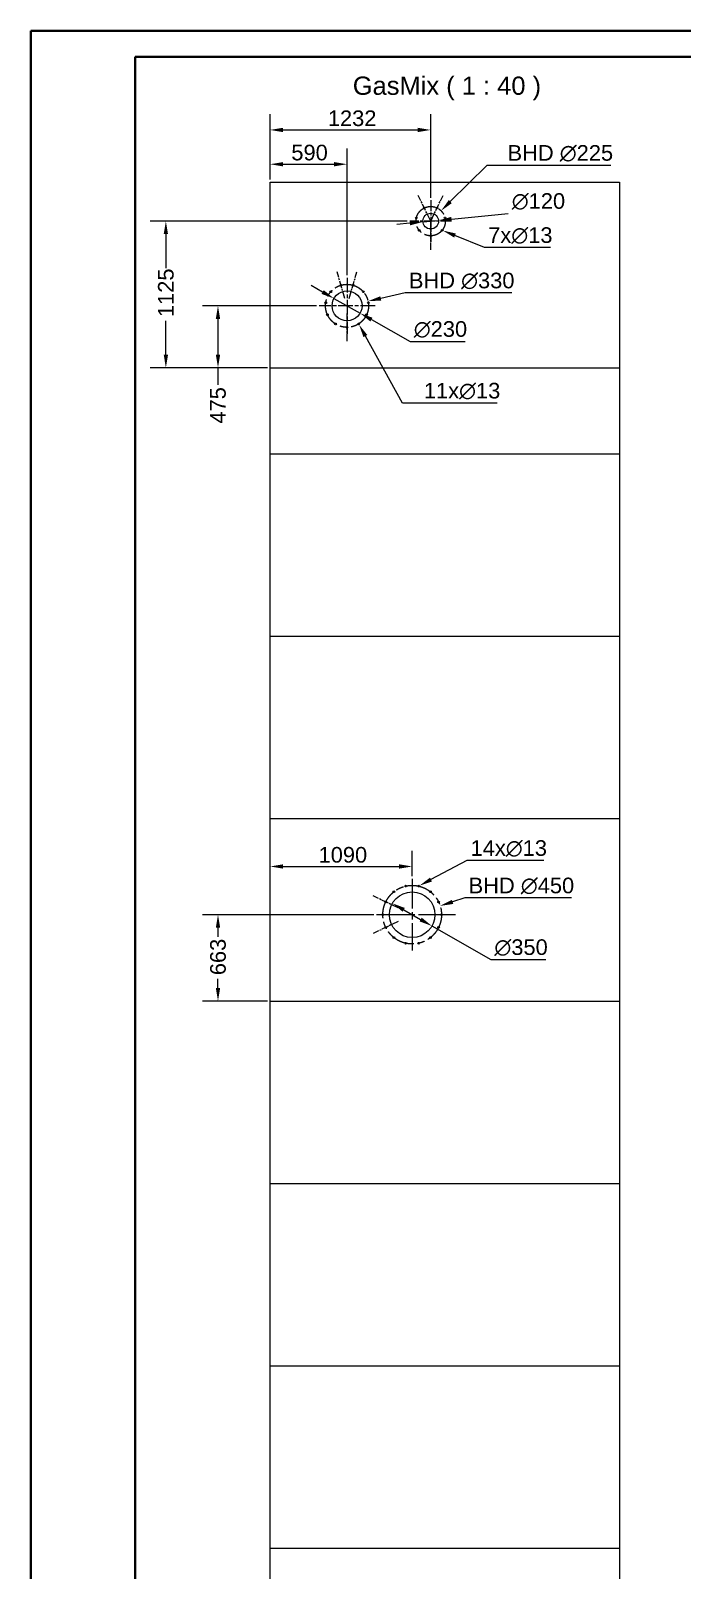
# Model space of a CAD drawing. Header units: millimetres. Extents: x 0 to 126150, y 0 to 89100.
# Drawn here: x 0 to 18747, y 44789 to 89100 of the extents above; entities that cross this region are included whole.
import ezdxf

# ---------------------------------------------------------------- set-up
doc = ezdxf.new("R2010")
doc.units = ezdxf.units.MM
doc.header["$LTSCALE"] = 150
doc.linetypes.add('CHAIN', pattern=[0.3543, 0.2362, -0.0295, 0.0591, -0.0295])
doc.layers.get('0').update_dxf_attribs({"lineweight": 18})
for name, color, linetype, lineweight in [('Border', 7, 'Continuous', 35), ('Center Mark', 7, 'Continuous', 18), ('Centerline', 7, 'CHAIN', 18), ('Sketch Geometry', 7, 'Continuous', 18)]:
    doc.layers.add(name, color=color, linetype=linetype, lineweight=lineweight)
doc.layers.add('Dimension', color=7, linetype='Continuous', lineweight=18, true_color=0x969696)
doc.layers.add('Symbol', color=7, linetype='Continuous', lineweight=18, true_color=0x969696)
doc.styles.add('Label Text', font='arial.ttf')
doc.styles.add('Title', font='arial.ttf')
doc.dimstyles.new('Default - Method 2b', dxfattribs={"dimscale": 150, "dimtxt": 3, "dimasz": 2.5, "dimexe": 3, "dimexo": 0.5, "dimgap": 0.7, "dimtad": 0, "dimtoh": 1, "dimdec": 1, "dimrnd": 1e-08, "dimtxsty": 'Title', "dimcen": 0.09, "dimdle": 10, "dimclrd": 256, "dimclre": 256, "dimclrt": 7, "dimadec": 0, "dimazin": 2, "dimtfac": 0.833333, "dimtdec": 1, "dimtmove": 0, "dimatfit": 3, "dimfxl": 1, "dimtolj": 1, "dimlwd": -1, "dimlwe": -1, "dimarcsym": 0})

# ---------------------------------------------------------------- blocks, each defined once
blk = doc.blocks.new('Borders Bigadan Border')
at = {"layer": 'Border'}
for p, q in [((0, 594), (841, 594)), ((0, 0), (0, 594)), ((836, 589), (20, 589)), ((20, 589), (20, 5))]:
    blk.add_line(p, q, dxfattribs=at)
blk = doc.blocks.new('*D62')
at = {"layer": 'Defpoints', "color": 0, "transparency": 16777216}
for p in [(11816, 83367), (11861, 83349)]:
    blk.add_point(p, dxfattribs=at)
at = {"layer": 'Dimension', "transparency": 16777216}
for p, q in [((11825, 83358), (11852, 83358)), ((11838, 83344), (11838, 83371)), ((13059, 82860), (12208, 83207)), ((14958, 82860), (13059, 82860))]:
    blk.add_line(p, q, dxfattribs=at)
blk.add_solid([(12232, 83265), (12184, 83149), (11861, 83349)], dxfattribs=at)
at = {"layer": 'Dimension', "color": 7, "transparency": 16777216, "insert": (13164, 82965), "char_height": 450, "attachment_point": 7, "style": 'Title'}
blk.add_mtext('\\A1;\\fArial|b0|i0;{\\H450.0000;7x∅13}', dxfattribs=at)
blk = doc.blocks.new('*D63')
at = {"layer": 'Defpoints', "color": 0, "transparency": 16777216}
for p in [(9424, 80684), (9447, 80641)]:
    blk.add_point(p, dxfattribs=at)
at = {"layer": 'Dimension', "transparency": 16777216}
for p, q in [((9422, 80663), (9449, 80663)), ((9435, 80649), (9435, 80676)), ((10701, 78382), (9629, 80314)), ((13417, 78382), (10701, 78382))]:
    blk.add_line(p, q, dxfattribs=at)
blk.add_solid([(9684, 80344), (9574, 80283), (9447, 80641)], dxfattribs=at)
at = {"layer": 'Dimension', "color": 7, "transparency": 16777216, "insert": (11312, 78487), "char_height": 450, "attachment_point": 7, "style": 'Title'}
blk.add_mtext('\\A1;\\fArial|b0|i0;{\\H450.0000;11x∅13}', dxfattribs=at)
blk = doc.blocks.new('*D64')
at = {"layer": 'Defpoints', "color": 0, "transparency": 16777216}
for p in [(11142, 64469), (11185, 64492)]:
    blk.add_point(p, dxfattribs=at)
at = {"layer": 'Dimension', "transparency": 16777216}
for p, q in [((12551, 65217), (11516, 64667)), ((14761, 65217), (12551, 65217)), ((11150, 64480), (11177, 64480)), ((11164, 64467), (11164, 64494))]:
    blk.add_line(p, q, dxfattribs=at)
blk.add_solid([(11487, 64723), (11546, 64612), (11185, 64492)], dxfattribs=at)
at = {"layer": 'Dimension', "color": 7, "transparency": 16777216, "insert": (12656, 65322), "char_height": 450, "attachment_point": 7, "style": 'Title'}
blk.add_mtext('\\A1;\\fArial|b0|i0;{\\H450.0000;14x∅13}', dxfattribs=at)
blk = doc.blocks.new('*D66')
at = {"layer": 'Defpoints', "color": 0, "transparency": 16777216}
for p in [(11284, 83599), (11732, 83643)]:
    blk.add_point(p, dxfattribs=at)
at = {"layer": 'Dimension', "transparency": 16777216}
for p, q in [((12105, 83680), (13736, 83841)), ((10911, 83562), (10538, 83525)), ((11284, 83599), (11732, 83643))]:
    blk.add_line(p, q, dxfattribs=at)
for points in [[(10905, 83624), (10917, 83500), (11284, 83599)], [(12099, 83742), (12112, 83618), (11732, 83643)]]:
    blk.add_solid(points, dxfattribs=at)
at = {"layer": 'Dimension', "color": 7, "transparency": 16777216, "insert": (13841, 83946), "char_height": 450, "attachment_point": 7, "style": 'Title'}
blk.add_mtext('\\A1;∅120', dxfattribs=at)
blk = doc.blocks.new('*D67')
at = {"layer": 'Defpoints', "color": 0, "transparency": 16777216}
for p in [(8725, 81395), (9476, 80971)]:
    blk.add_point(p, dxfattribs=at)
at = {"layer": 'Dimension', "transparency": 16777216}
for p, q in [((8399, 81580), (8072, 81765)), ((8725, 81395), (9476, 80971)), ((9803, 80786), (10916, 80157)), ((10916, 80157), (12503, 80157))]:
    blk.add_line(p, q, dxfattribs=at)
for points in [[(8430, 81634), (8368, 81526), (8725, 81395)], [(9833, 80841), (9772, 80732), (9476, 80971)]]:
    blk.add_solid(points, dxfattribs=at)
at = {"layer": 'Dimension', "color": 7, "transparency": 16777216, "insert": (11021, 80262), "char_height": 450, "attachment_point": 7, "style": 'Title'}
blk.add_mtext('\\A1;∅230', dxfattribs=at)
blk = doc.blocks.new('*D68')
at = {"layer": 'Defpoints', "color": 0, "transparency": 16777216}
for p in [(10406, 63984), (11545, 63332)]:
    blk.add_point(p, dxfattribs=at)
at = {"layer": 'Dimension', "transparency": 16777216}
for p, q in [((10732, 63797), (11220, 63518)), ((11545, 63332), (13236, 62364)), ((13236, 62364), (14823, 62364))]:
    blk.add_line(p, q, dxfattribs=at)
for points in [[(10763, 63852), (10701, 63743), (10406, 63984)], [(11251, 63572), (11189, 63464), (11545, 63332)]]:
    blk.add_solid(points, dxfattribs=at)
at = {"layer": 'Dimension', "color": 7, "transparency": 16777216, "insert": (13341, 62469), "char_height": 450, "attachment_point": 7, "style": 'Title'}
blk.add_mtext('\\A1;∅350', dxfattribs=at)
blk = doc.blocks.new('*D71')
at = {"layer": 'Defpoints', "color": 0, "transparency": 16777216}
for p in [(11807, 83918), (11209, 83323)]:
    blk.add_point(p, dxfattribs=at)
at = {"layer": 'Dimension', "transparency": 16777216}
for p, q in [((13123, 85226), (12073, 84183)), ((16690, 85226), (13123, 85226)), ((11495, 83621), (11522, 83621)), ((11508, 83607), (11508, 83634))]:
    blk.add_line(p, q, dxfattribs=at)
blk.add_solid([(12029, 84227), (12117, 84138), (11807, 83918)], dxfattribs=at)
at = {"layer": 'Dimension', "color": 7, "transparency": 16777216, "insert": (13721, 85331), "char_height": 450, "attachment_point": 7, "style": 'Title'}
blk.add_mtext('\\A1;\\fArial|b0|i0;{\\H450.0000;BHD ∅225}', dxfattribs=at)
blk = doc.blocks.new('*D72')
at = {"layer": 'Defpoints', "color": 0, "transparency": 16777216}
for p in [(9705, 81316), (8497, 81050)]:
    blk.add_point(p, dxfattribs=at)
at = {"layer": 'Dimension', "transparency": 16777216}
for p, q in [((10777, 81553), (10071, 81397)), ((13846, 81553), (10777, 81553)), ((9087, 81183), (9114, 81183)), ((9101, 81170), (9101, 81197))]:
    blk.add_line(p, q, dxfattribs=at)
blk.add_solid([(10058, 81458), (10085, 81336), (9705, 81316)], dxfattribs=at)
at = {"layer": 'Dimension', "color": 7, "transparency": 16777216, "insert": (10882, 81658), "char_height": 450, "attachment_point": 7, "style": 'Title'}
blk.add_mtext('\\A1;\\fArial|b0|i0;{\\H450.0000;BHD ∅330}', dxfattribs=at)
blk = doc.blocks.new('*D73')
at = {"layer": 'Defpoints', "color": 0, "transparency": 16777216}
for p in [(11780, 63912), (10171, 63403)]:
    blk.add_point(p, dxfattribs=at)
at = {"layer": 'Dimension', "transparency": 16777216}
for p, q in [((12495, 64139), (12138, 64025)), ((15564, 64139), (12495, 64139)), ((10962, 63658), (10989, 63658)), ((10976, 63644), (10976, 63671))]:
    blk.add_line(p, q, dxfattribs=at)
blk.add_solid([(12119, 64085), (12157, 63966), (11780, 63912)], dxfattribs=at)
at = {"layer": 'Dimension', "color": 7, "transparency": 16777216, "insert": (12600, 64244), "char_height": 450, "attachment_point": 7, "style": 'Title'}
blk.add_mtext('\\A1;\\fArial|b0|i0;{\\H450.0000;BHD ∅450}', dxfattribs=at)
blk = doc.blocks.new('*D75')
at = {"layer": 'Defpoints', "color": 0, "transparency": 16777216}
for p in [(11508, 86246), (6887, 84746), (11508, 84221)]:
    blk.add_point(p, dxfattribs=at)
at = {"layer": 'Dimension', "transparency": 16777216}
for p, q in [((6887, 84821), (6887, 86696)), ((11508, 84296), (11508, 86696)), ((7262, 86246), (11133, 86246))]:
    blk.add_line(p, q, dxfattribs=at)
for points in [[(7262, 86308), (7262, 86183), (6887, 86246)], [(11133, 86308), (11133, 86183), (11508, 86246)]]:
    blk.add_solid(points, dxfattribs=at)
at = {"layer": 'Dimension', "color": 7, "transparency": 16777216, "insert": (8549, 86351), "char_height": 450, "attachment_point": 7, "style": 'Title'}
blk.add_mtext('\\A1;1232', dxfattribs=at)
blk = doc.blocks.new('*D76')
at = {"layer": 'Defpoints', "color": 0, "transparency": 16777216}
for p in [(3887, 83621), (10908, 83621), (6887, 79402)]:
    blk.add_point(p, dxfattribs=at)
at = {"layer": 'Dimension', "transparency": 16777216}
for p, q in [((10833, 83621), (3437, 83621)), ((3887, 83246), (3887, 82269)), ((3887, 79777), (3887, 80754)), ((6812, 79402), (3437, 79402))]:
    blk.add_line(p, q, dxfattribs=at)
for points in [[(3825, 83246), (3950, 83246), (3887, 83621)], [(3825, 79777), (3950, 79777), (3887, 79402)]]:
    blk.add_solid(points, dxfattribs=at)
at = {"layer": 'Dimension', "color": 7, "transparency": 16777216, "insert": (4117, 80859), "char_height": 450, "attachment_point": 7, "rotation": 90, "style": 'Title'}
blk.add_mtext('\\A1;1125', dxfattribs=at)
blk = doc.blocks.new('*D77')
at = {"layer": 'Defpoints', "color": 0, "transparency": 16777216}
for p in [(9101, 85259), (6887, 84746), (9101, 81989)]:
    blk.add_point(p, dxfattribs=at)
at = {"layer": 'Dimension', "transparency": 16777216}
for p, q in [((6887, 84821), (6887, 85709)), ((9101, 82064), (9101, 85709)), ((7262, 85259), (8726, 85259))]:
    blk.add_line(p, q, dxfattribs=at)
for points in [[(7262, 85321), (7262, 85196), (6887, 85259)], [(8726, 85321), (8726, 85196), (9101, 85259)]]:
    blk.add_solid(points, dxfattribs=at)
at = {"layer": 'Dimension', "color": 7, "transparency": 16777216, "insert": (7498, 85364), "char_height": 450, "attachment_point": 7, "style": 'Title'}
blk.add_mtext('\\A1;590', dxfattribs=at)
blk = doc.blocks.new('*D78')
at = {"layer": 'Defpoints', "color": 0, "transparency": 16777216}
for p in [(5387, 81183), (8295, 81183), (6887, 79402)]:
    blk.add_point(p, dxfattribs=at)
at = {"layer": 'Dimension', "transparency": 16777216}
for p, q in [((8220, 81183), (4937, 81183)), ((5387, 80808), (5387, 79777)), ((6812, 79402), (4937, 79402)), ((5387, 79402), (5387, 78913))]:
    blk.add_line(p, q, dxfattribs=at)
for points in [[(5325, 80808), (5450, 80808), (5387, 81183)], [(5325, 79777), (5450, 79777), (5387, 79402)]]:
    blk.add_solid(points, dxfattribs=at)
at = {"layer": 'Dimension', "color": 7, "transparency": 16777216, "insert": (5616, 77793), "char_height": 450, "attachment_point": 7, "rotation": 90, "style": 'Title'}
blk.add_mtext('\\A1;475', dxfattribs=at)
blk = doc.blocks.new('*D79')
at = {"layer": 'Defpoints', "color": 0, "transparency": 16777216}
for p in [(6887, 65045), (10976, 65045), (10976, 64689)]:
    blk.add_point(p, dxfattribs=at)
at = {"layer": 'Dimension', "transparency": 16777216}
for p, q in [((10976, 64764), (10976, 65495)), ((7262, 65045), (10601, 65045))]:
    blk.add_line(p, q, dxfattribs=at)
for points in [[(7262, 65108), (7262, 64983), (6887, 65045)], [(10601, 65108), (10601, 64983), (10976, 65045)]]:
    blk.add_solid(points, dxfattribs=at)
at = {"layer": 'Dimension', "color": 7, "transparency": 16777216, "insert": (8282, 65150), "char_height": 450, "attachment_point": 7, "style": 'Title'}
blk.add_mtext('\\A1;1090', dxfattribs=at)
blk = doc.blocks.new('*D80')
at = {"layer": 'Defpoints', "color": 0, "transparency": 16777216}
for p in [(5387, 63658), (9945, 63658), (6887, 61171)]:
    blk.add_point(p, dxfattribs=at)
at = {"layer": 'Dimension', "transparency": 16777216}
for p, q in [((9870, 63658), (4937, 63658)), ((5387, 63283), (5387, 63018)), ((5387, 61546), (5387, 61811)), ((6812, 61171), (4937, 61171))]:
    blk.add_line(p, q, dxfattribs=at)
for points in [[(5325, 63283), (5450, 63283), (5387, 63658)], [(5325, 61546), (5450, 61546), (5387, 61171)]]:
    blk.add_solid(points, dxfattribs=at)
at = {"layer": 'Dimension', "color": 7, "transparency": 16777216, "insert": (5617, 61916), "char_height": 450, "attachment_point": 7, "rotation": 90, "style": 'Title'}
blk.add_mtext('\\A1;663', dxfattribs=at)

msp = doc.modelspace()

# ---------------------------------------------------------------- linework, layer by layer
at = {"layer": 'Center Mark', "linetype": 'CHAIN', "ltscale": 5.917079}
for p, q in [((11498.56, 83641.01), (11151.99, 84360.66)), ((11518.08, 83641.01), (11864.65, 84360.66)), ((11508.32, 82799.49), (11508.32, 83598.24)), ((9039.01, 81393.73), (8813.98, 82160.13)), ((9162.62, 81393.73), (9387.66, 82160.13)), ((9100.82, 80165.12), (9100.82, 80963.87)), ((10575.45, 63850.42), (9855.8, 64196.99)), ((10575.45, 63464.81), (9855.8, 63118.25)), ((12218.94, 63657.62), (11420.19, 63657.62))]:
    msp.add_line(p, q, dxfattribs=at)
at = {"layer": 'Center Mark', "linetype": 'CHAIN', "ltscale": 8.88956}
for p, q in [((11508.32, 84220.74), (11508.32, 83020.74)), ((12108.32, 83620.74), (10908.32, 83620.74))]:
    msp.add_line(p, q, dxfattribs=at)
at = {"layer": 'Center Mark', "linetype": 'CHAIN', "ltscale": 11.945379}
for p, q in [((9100.82, 81989.49), (9100.82, 80376.99)), ((9907.07, 81183.24), (8294.57, 81183.24))]:
    msp.add_line(p, q, dxfattribs=at)
at = {"layer": 'Center Mark', "linetype": 'CHAIN', "ltscale": 23.990969}
for p, q in [((10975.82, 64688.87), (10975.82, 62626.37)), ((12007.07, 63657.62), (9944.57, 63657.62))]:
    msp.add_line(p, q, dxfattribs=at)
at = {"layer": 'Centerline', "ltscale": 23.990969}
for centre, radius in [((11508.32, 83620.74), 421.88), ((9100.82, 81183.24), 618.75), ((10975.82, 63657.62), 843.75)]:
    msp.add_circle(centre, radius, dxfattribs=at)
at = {"layer": 'Sketch Geometry'}
for p, q in [((6887.47, 84745.74), (16939.17, 84745.74)), ((6887.47, 3233.87), (6887.47, 84745.74)), ((16939.17, 84745.74), (16939.17, 3233.87)), ((6887.47, 79401.99), (16939.17, 79401.99)), ((6887.47, 76921.37), (16939.17, 76921.37)), ((6887.47, 71671.37), (16939.17, 71671.37)), ((6887.47, 66421.37), (16939.17, 66421.37)), ((10975.82, 63657.62), (10132.07, 63657.62)), ((6887.47, 61171.37), (16939.17, 61171.37)), ((6887.47, 55921.37), (16939.17, 55921.37)), ((6887.47, 50671.37), (16939.17, 50671.37)), ((6887.47, 45421.37), (16939.17, 45421.37))]:
    msp.add_line(p, q, dxfattribs=at)
for centre, radius in [((11508.32, 83620.74), 225), ((11325.27, 84000.84), 24.37), ((11691.36, 84000.84), 24.37), ((11097.02, 83714.62), 24.37), ((11178.48, 83357.71), 24.37), ((11838.15, 83357.71), 24.37), ((11919.62, 83714.62), 24.37), ((11508.32, 83198.87), 24.37), ((8633.2, 81588.44), 24.37), ((9100.82, 81183.24), 431.25), ((8926.5, 81776.93), 24.37), ((9275.14, 81776.93), 24.37), ((9568.44, 81588.44), 24.37), ((8488.37, 81271.3), 24.37), ((9713.27, 81271.3), 24.37), ((8537.98, 80926.2), 24.37), ((8766.3, 80662.72), 24.37), ((9435.34, 80662.72), 24.37), ((9663.65, 80926.2), 24.37), ((9100.82, 80564.49), 24.37), ((10975.82, 63657.62), 656.25), ((10449.75, 64317.29), 24.37), ((10788.07, 64480.21), 24.37), ((11163.57, 64480.21), 24.37), ((11501.89, 64317.29), 24.37), ((10215.63, 64023.71), 24.37), ((11736.01, 64023.71), 24.37), ((10132.07, 63657.62), 24.37), ((11819.57, 63657.62), 24.37), ((10215.63, 63291.53), 24.37), ((10449.75, 62997.95), 24.37), ((11501.89, 62997.95), 24.37), ((11736.01, 63291.53), 24.37), ((10788.07, 62835.02), 24.37), ((11163.57, 62835.02), 24.37)]:
    msp.add_circle(centre, radius, dxfattribs=at)

# ---------------------------------------------------------------- block references
at = {"xscale": 150, "yscale": 150, "zscale": 150}
msp.add_blockref('Borders Bigadan Border', (0, 0), dxfattribs=at)

# ---------------------------------------------------------------- texts
at = {"layer": 'Symbol', "insert": (9265.96, 87099.11), "char_height": 525, "attachment_point": 7, "style": 'Label Text'}
msp.add_mtext('GasMix ( 1 : 40 )', dxfattribs=at)

# ---------------------------------------------------------------- dimensions: what is measured, and where the dimension line sits
at = {"layer": 'Dimension'}
for base, p1, p2, override, picture, middle in [((11508.32, 86245.74), (6887.47, 84745.74), (11508.32, 84220.74), {"dimgap": 0.7, "dimtad": 1, "dimtoh": 0, "dimdec": 0, "dimlfac": 0.266667, "dimtol": 0, "dimlim": 0, "dimtp": 0, "dimtm": 0, "dimtdec": 0, "dimtofl": 0, "dimatfit": 1}, '*D75', (9197.9, 86245.74)), ((9100.82, 85258.75), (6887.47, 84745.74), (9100.82, 81989.49), {"dimgap": 0.7, "dimtad": 1, "dimtoh": 0, "dimdec": 0, "dimlfac": 0.266667, "dimtol": 0, "dimlim": 0, "dimtp": 0, "dimtm": 0, "dimtdec": 0, "dimtofl": 0, "dimatfit": 1}, '*D77', (7994.15, 85258.75)), ((10975.82, 65045.08), (6887.47, 65045.08), (10975.82, 64688.87), {"dimgap": 0.7, "dimtad": 1, "dimtoh": 0, "dimdec": 0, "dimlfac": 0.266667, "dimse1": 1, "dimtol": 0, "dimlim": 0, "dimtp": 0, "dimtm": 0, "dimtdec": 0, "dimtofl": 0, "dimatfit": 1}, '*D79', (8931.65, 65045.08))]:
    dim = msp.add_linear_dim(base=base, p1=p1, p2=p2, dimstyle='Default - Method 2b', override=override, dxfattribs=at)
    dim.commit()
    dim.dimension.update_dxf_attribs({"geometry": picture, "text_midpoint": middle, "dimtype": 160})
for p1, p2, text, picture, middle in [((11209.18, 83323.27), (11807.46, 83918.22), '\\fArial|b0|i0;{\\H450.0000;BHD <>}', '*D71', (15205.62, 85226.49)), ((11815.58, 83366.9), (11860.73, 83348.51), '\\fArial|b0|i0;{\\H450.0000;7x<>}', '*D62', (14061.06, 82860.36)), ((8496.58, 81050.02), (9705.06, 81316.46), '\\fArial|b0|i0;{\\H450.0000;BHD <>}', '*D72', (10777.06, 81552.82)), ((9423.51, 80684.03), (9447.17, 80641.4), '\\fArial|b0|i0;{\\H450.0000;11x<>}', '*D63', (12364.59, 78381.87)), ((11142.04, 64468.78), (11185.1, 64491.64), '\\fArial|b0|i0;{\\H450.0000;14x<>}', '*D64', (13708.37, 65216.77))]:
    dim = msp.add_diameter_dim_2p(p1=p1, p2=p2, text=text, dimstyle='Default - Method 2b', override={"dimgap": 0.7, "dimtad": 1, "dimtih": 1, "dimdec": 1, "dimlfac": 0.266667, "dimtol": 0, "dimlim": 0, "dimtp": 0, "dimtm": 0, "dimtdec": 1, "dimtofl": 0}, dxfattribs=at)
    dim.commit()
    dim.dimension.update_dxf_attribs({"geometry": picture, "text_midpoint": middle, "dimtype": 163})
for p1, p2, picture, middle in [((11284.41, 83598.61), (11732.23, 83642.87), '*D66', (14582.38, 83840.92)), ((8725.4, 81395.46), (9476.24, 80971.03), '*D67', (11761.83, 80157.36)), ((10406.27, 63983.63), (11545.37, 63331.61), '*D68', (14082.24, 62363.84))]:
    dim = msp.add_diameter_dim_2p(p1=p1, p2=p2, dimstyle='Default - Method 2b', override={"dimgap": 0.7, "dimtad": 1, "dimtih": 1, "dimdec": 1, "dimlfac": 0.266667, "dimtol": 0, "dimlim": 0, "dimtp": 0, "dimtm": 0, "dimtdec": 1, "dimatfit": 2}, dxfattribs=at)
    dim.commit()
    dim.dimension.update_dxf_attribs({"geometry": picture, "text_midpoint": middle, "dimtype": 163})
for base, p1, p2, override, picture, middle in [((3887.47, 83620.74), (6887.47, 79401.99), (10908.32, 83620.74), {"dimgap": 0.7, "dimtoh": 0, "dimdec": 1, "dimlfac": 0.266667, "dimtol": 0, "dimlim": 0, "dimtp": 0, "dimtm": 0, "dimtdec": 1, "dimtofl": 0, "dimatfit": 1}, '*D76', (3887.47, 81511.37)), ((5387.47, 81183.24), (6887.47, 79401.99), (8294.57, 81183.24), {"dimgap": 0.7, "dimtoh": 0, "dimdec": 1, "dimlfac": 0.266667, "dimtol": 0, "dimlim": 0, "dimtp": 0, "dimtm": 0, "dimtdec": 1, "dimtofl": 0, "dimatfit": 2}, '*D78', (5387.47, 78300.61)), ((5387.47, 63657.62), (6887.47, 61171.37), (9944.57, 63657.62), {"dimgap": 0.7, "dimtoh": 0, "dimdec": 1, "dimlfac": 0.266667, "dimtol": 0, "dimlim": 0, "dimtp": 0, "dimtm": 0, "dimtdec": 1, "dimtofl": 0, "dimatfit": 1}, '*D80', (5387.47, 62414.49))]:
    dim = msp.add_linear_dim(base=base, p1=p1, p2=p2, angle=270, dimstyle='Default - Method 2b', override=override, dxfattribs=at)
    dim.commit()
    dim.dimension.update_dxf_attribs({"geometry": picture, "text_midpoint": middle, "dimtype": 160})
dim = msp.add_diameter_dim_2p(p1=(10171.42, 63402.94), p2=(11780.22, 63912.29), text='\\fArial|b0|i0;{\\H450.0000;BHD <>}', dimstyle='Default - Method 2b', override={"dimgap": 0.7, "dimtad": 1, "dimtih": 1, "dimdec": 1, "dimlfac": 0.266667, "dimtol": 0, "dimlim": 0, "dimtp": 0, "dimtm": 0, "dimtdec": 1, "dimtofl": 0}, dxfattribs=at)
dim.commit()
dim.dimension.update_dxf_attribs({"geometry": '*D73', "text_midpoint": (14082.08, 64486.01)})

doc.saveas('drawing.dxf')
